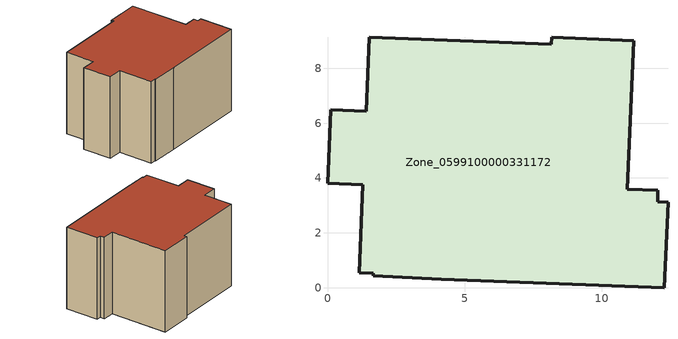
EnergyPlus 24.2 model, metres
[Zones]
Zone_0599100000331172
 floor ground (C_G): 4.15,0.31 1.67,0.43 1.67,0.53 1.15,0.55 1.29,3.76 0,3.81 0.11,6.49 1.41,6.43 1.53,9.13 8.16,8.87 8.18,9.13 11.17,9 10.93,3.59 12.05,3.55 12.05,3.14 12.41,3.12 12.28,0 z1
 wall outside (C_F): 1.41,6.43 0.11,6.49 0,3.81 1.29,3.76 1.15,0.55 1.67,0.53 1.67,0.43 4.15,0.31 12.28,0 12.41,3.12 12.05,3.14 12.05,3.55 10.93,3.59 11.17,9 8.18,9.13 8.16,8.87 1.53,9.13 1.41,6.43 z1:8.63
 roof outside (C_R): 1.67,0.43 4.15,0.31 12.28,0 12.41,3.12 12.05,3.14 12.05,3.55 10.93,3.59 11.17,9 8.18,9.13 8.16,8.87 1.53,9.13 1.41,6.43 0.11,6.49 0,3.81 1.29,3.76 1.15,0.55 1.67,0.53 z8.63
[BUILDING]
Pand.0599100000331172: North Axis=0; Terrain=City; Loads Convergence Tolerance Value=0.04; Temperature Convergence Tolerance Value=0.4; Solar Distribution=FullExterior; Maximum Number of Warmup Days=25; Minimum Number of Warmup Days=1
[Site:Location]
Rotterdam.The.Hague.AP_ZH_NLD Design_Conditions: Latitude=51.96; Longitude=4.45; Time Zone=1; Elevation=-4.5
[SITE:GROUNDTEMPERATURE:BUILDINGSURFACE]
18, 18, 18, 18, 18, 18, 18, 18, 18, 18, 18, 18
[MATERIAL] Thermal Absorptance=0.9; Solar Absorptance=0.7; Visible Absorptance=0.7
Name | Roughness | Thickness | Conductivity | Density | Specific Heat
G.TI.1975-1991 | MediumSmooth | 0.15 | 0.288461 | 540 | 1210
F.TI.1975-1991 | Rough | 0.3 | 0.230769 | 1920 | 840
R.TI.1975-1991 | MediumRough | 0.2 | 0.153846 | 1500 | 1000
[CONSTRUCTION]
C_G: G.TI.1975-1991
C_F: F.TI.1975-1991
C_R: R.TI.1975-1991
[ZONE]
Zone_0599100000331172: Type=1; Multiplier=1; Ceiling Height=Autocalculate; Volume=Autocalculate; Floor Area=autocalculate; Part of Total Floor Area=Yes
[ZONEINFILTRATION:DESIGNFLOWRATE]
Infil_Zone_0599100000331172: Zone or ZoneList or Space or SpaceList=Zone_0599100000331172; Schedule=AlwaysOn; Design Flow Rate Calculation Method=Flow/Area; Flow Rate per Floor Area=0.003; Constant Term Coefficient=1; Temperature Term Coefficient=0; Velocity Term Coefficient=0; Velocity Squared Term Coefficient=0
[HVACTEMPLATE:ZONE:IDEALLOADSAIRSYSTEM]
Zone_0599100000331172: Maximum Heating Supply Air Temperature=50; Minimum Cooling Supply Air Temperature=13; Maximum Heating Supply Air Humidity Ratio=0.0156; Minimum Cooling Supply Air Humidity Ratio=0.0077; Heating Limit=NoLimit; Cooling Limit=NoLimit; Dehumidification Control Type=ConstantSensibleHeatRatio; Cooling Sensible Heat Ratio=0.7; Dehumidification Setpoint=60; Humidification Control Type=None; Humidification Setpoint=30; Outdoor Air Method=None; Outdoor Air Flow Rate per Person=0.00944; Outdoor Air Flow Rate per Zone Floor Area=0; Outdoor Air Flow Rate per Zone=0; Demand Controlled Ventilation Type=None; Outdoor Air Economizer Type=NoEconomizer; Heat Recovery Type=None; Sensible Heat Recovery Effectiveness=0.7; Latent Heat Recovery Effectiveness=0.65
[ZONECONTROL:THERMOSTAT]
ThermostatControl_Zone_0599100000331172: Zone or ZoneList=Zone_0599100000331172; Control Type Schedule=DualSetpointControlType; Control 1=Thermostat_Zone_0599100000331172; Temperature Difference Between Cutout And Setpoint=0
[THERMOSTATSETPOINT:DUALSETPOINT]
Thermostat_Zone_0599100000331172: Heating Setpoint Temperature Schedule=HeatingSetpoint_Zone_0599100000331172; Cooling Setpoint Temperature Schedule=CoolingSetpoint_Zone_0599100000331172
[SCHEDULE:COMPACT]
HeatingSetpoint_Zone_0599100000331172: Through: 12/31, For: AllDays, Until: 24:00, 21
CoolingSetpoint_Zone_0599100000331172: Through: 12/31, For: AllDays, Until: 24:00, 24
DualSetpointControlType: Through: 12/31, For: AllDays, Until: 24:00, 4
AlwaysOn: Through: 12/31, For: AllDays, Until: 24:00, 1
